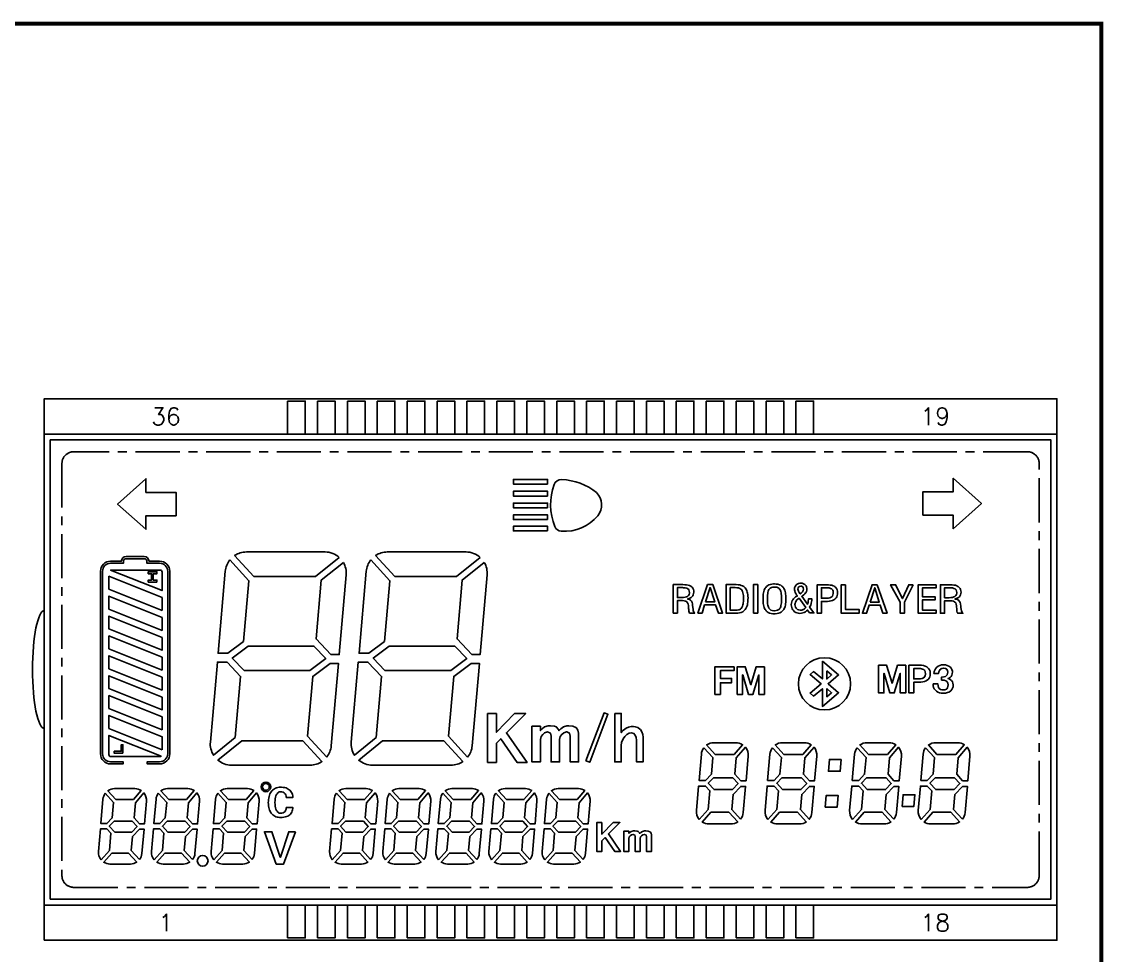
# Model space of a CAD drawing. Extents: x -1388 to 1427, y 183 to 486.
# Drawn here: x 1334.7 to 1426.5, y 266.9 to 346.2 of the extents above; entities that cross this region are included whole.
import ezdxf
from ezdxf.enums import TextEntityAlignment as Align

# ---------------------------------------------------------------- set-up
doc = ezdxf.new("R2010")
doc.units = 0
doc.header["$LTSCALE"] = 3
doc.linetypes.add('CENTER', pattern=[2, 1.25, -0.25, 0.25, -0.25])
doc.layers.get('0').update_dxf_attribs({"linetype": 'CONTINUOUS'})
doc.styles.add('ROMANS', font='romans.shx')

# ---------------------------------------------------------------- blocks, each defined once
blk = doc.blocks.new('0')
for points in [[(11.193, 36.067), (11.193, 38.05), (8.625, 38.05), (8.625, 39.203), (6.229, 37.059), (8.625, 34.914), (8.625, 36.067)], [(42.752, 38.753), (42.752, 39.153), (39.837, 39.153), (39.837, 38.753)], [(74.628, 36.111), (74.628, 38.094), (77.196, 38.094), (77.196, 39.247), (79.592, 37.103), (77.196, 34.958), (77.196, 36.111)], [(42.752, 37.738), (42.752, 38.138), (39.837, 38.138), (39.837, 37.738)], [(42.752, 36.743), (42.752, 37.143), (39.837, 37.143), (39.837, 36.743)], [(42.752, 35.732), (42.752, 36.132), (39.837, 36.132), (39.837, 35.732)], [(42.752, 34.773), (42.752, 35.173), (39.837, 35.173), (39.837, 34.773)], [(9.571, 30.425), (8.832, 30.425), (8.832, 30.596), (9.118, 30.596), (9.118, 31.133), (8.832, 31.133), (8.832, 31.306), (9.571, 31.306), (9.571, 31.133), (9.252, 31.133), (9.252, 30.596), (9.571, 30.596)], [(9.998, 28.018), (5.483, 29.828), (5.483, 30.924), (9.998, 29.114)], [(64.248, 30.339), (64.178, 30.337), (64.059, 30.313), (63.953, 30.265), (63.86, 30.196), (63.819, 30.148), (63.76, 30.054), (63.725, 29.944), (63.713, 29.822), (63.714, 29.781), (63.736, 29.672), (63.78, 29.552), (63.831, 29.452), (63.893, 29.351), (63.961, 29.26), (63.921, 29.237), (63.81, 29.164), (63.714, 29.088), (63.633, 29.009), (63.568, 28.929), (63.521, 28.851), (63.478, 28.746), (63.451, 28.633), (63.442, 28.512), (63.442, 28.503), (63.451, 28.379), (63.476, 28.265), (63.517, 28.159), (63.573, 28.064), (63.646, 27.977), (63.725, 27.908), (63.821, 27.847), (63.93, 27.804), (64.047, 27.778), (64.174, 27.77), (64.183, 27.77), (64.305, 27.778), (64.424, 27.804), (64.537, 27.844), (64.543, 27.847), (64.648, 27.903), (64.744, 27.974), (64.822, 28.052), (64.999, 27.814), (65.362, 27.814), (65.002, 28.309), (65.04, 28.372), (65.091, 28.477), (65.132, 28.596), (65.144, 28.636), (65.168, 28.746), (65.187, 28.862), (65.2, 28.997), (64.9, 28.997), (64.897, 28.952), (64.883, 28.833), (64.866, 28.725), (64.846, 28.631), (64.823, 28.547), (64.338, 29.219), (64.407, 29.263), (64.507, 29.338), (64.591, 29.418), (64.659, 29.502), (64.669, 29.517), (64.724, 29.621), (64.759, 29.732), (64.77, 29.848), (64.768, 29.897), (64.745, 30.012), (64.696, 30.113), (64.622, 30.202), (64.587, 30.232), (64.487, 30.292), (64.374, 30.328)], [(54.232, 30.212), (53.422, 30.212), (53.422, 27.791), (53.769, 27.791), (53.769, 28.857), (54.075, 28.857), (54.191, 28.855), (54.342, 28.84), (54.461, 28.81), (54.548, 28.769), (54.577, 28.746), (54.636, 28.67), (54.677, 28.566), (54.703, 28.435), (54.705, 28.42), (54.713, 28.32), (54.722, 28.192), (54.729, 28.094), (54.747, 27.961), (54.771, 27.861), (54.806, 27.791), (55.251, 27.791), (55.202, 27.836), (55.159, 27.904), (55.124, 28), (55.096, 28.126), (55.078, 28.28), (55.077, 28.304), (55.066, 28.427), (55.058, 28.522), (55.049, 28.577), (55.018, 28.698), (54.968, 28.798), (54.902, 28.875), (54.897, 28.881), (54.798, 28.945), (54.674, 28.986), (54.633, 28.998), (54.692, 29.012), (54.823, 29.059), (54.933, 29.12), (55.02, 29.193), (55.068, 29.254), (55.119, 29.351), (55.149, 29.461), (55.16, 29.586), (55.153, 29.683), (55.128, 29.798), (55.081, 29.899), (55.015, 29.986), (54.929, 30.059), (54.898, 30.077), (54.799, 30.126), (54.682, 30.164), (54.549, 30.19), (54.399, 30.206)], [(54.19, 29.956), (54.296, 29.953), (54.444, 29.936), (54.563, 29.904), (54.655, 29.858), (54.675, 29.843), (54.743, 29.767), (54.783, 29.668), (54.797, 29.546), (54.793, 29.49), (54.769, 29.38), (54.716, 29.289), (54.638, 29.218), (54.546, 29.173), (54.43, 29.138), (54.29, 29.118), (54.125, 29.111), (53.769, 29.111), (53.769, 29.956)], [(56.771, 30.212), (56.331, 30.212), (55.507, 27.791), (55.867, 27.791), (56.085, 28.484), (57.02, 28.484), (57.248, 27.791), (57.607, 27.791)], [(56.167, 28.746), (56.553, 29.961), (56.937, 28.746)], [(58.766, 30.212), (57.908, 30.212), (57.908, 27.791), (58.693, 27.791), (58.745, 27.792), (58.905, 27.798), (59.039, 27.814), (59.146, 27.837), (59.199, 27.854), (59.316, 27.91), (59.423, 27.989), (59.445, 28.009), (59.521, 28.092), (59.586, 28.185), (59.642, 28.292), (59.685, 28.41), (59.687, 28.413), (59.712, 28.506), (59.732, 28.605), (59.749, 28.712), (59.76, 28.827), (59.767, 28.95), (59.768, 29.081), (59.768, 29.084), (59.764, 29.223), (59.754, 29.353), (59.734, 29.473), (59.708, 29.584), (59.674, 29.686), (59.631, 29.779), (59.582, 29.861), (59.525, 29.936), (59.493, 29.969), (59.404, 30.043), (59.303, 30.104), (59.188, 30.151), (59.06, 30.184), (58.92, 30.205)], [(58.675, 29.959), (58.807, 29.954), (58.948, 29.931), (59.066, 29.893), (59.16, 29.839), (59.233, 29.767), (59.24, 29.759), (59.278, 29.695), (59.31, 29.617), (59.336, 29.524), (59.356, 29.415), (59.371, 29.291), (59.38, 29.152), (59.383, 28.998), (59.381, 28.91), (59.377, 28.783), (59.368, 28.669), (59.354, 28.57), (59.336, 28.485), (59.299, 28.371), (59.249, 28.27), (59.187, 28.183), (59.127, 28.129), (59.01, 28.075), (58.971, 28.064), (58.846, 28.047), (58.687, 28.041), (58.263, 28.041), (58.263, 29.959)], [(60.227, 27.791), (60.227, 30.212), (60.589, 30.212), (60.589, 27.791)], [(62.015, 30.268), (61.946, 30.267), (61.799, 30.254), (61.667, 30.226), (61.548, 30.185), (61.443, 30.127), (61.35, 30.057), (61.272, 29.973), (61.225, 29.902), (61.182, 29.821), (61.146, 29.732), (61.114, 29.634), (61.089, 29.526), (61.069, 29.409), (61.055, 29.282), (61.047, 29.147), (61.044, 29.002), (61.047, 28.862), (61.055, 28.727), (61.069, 28.6), (61.089, 28.483), (61.114, 28.375), (61.146, 28.276), (61.182, 28.186), (61.226, 28.106), (61.273, 28.034), (61.308, 27.992), (61.393, 27.913), (61.49, 27.849), (61.601, 27.799), (61.726, 27.762), (61.865, 27.741), (62.015, 27.734), (62.085, 27.736), (62.233, 27.749), (62.365, 27.776), (62.484, 27.818), (62.59, 27.874), (62.682, 27.945), (62.758, 28.029), (62.806, 28.1), (62.849, 28.179), (62.885, 28.268), (62.915, 28.367), (62.939, 28.475), (62.96, 28.592), (62.973, 28.719), (62.982, 28.855), (62.984, 29.002), (62.984, 29.003), (62.982, 29.149), (62.973, 29.285), (62.959, 29.412), (62.94, 29.529), (62.915, 29.637), (62.884, 29.736), (62.849, 29.825), (62.806, 29.905), (62.759, 29.975), (62.727, 30.014), (62.642, 30.092), (62.544, 30.155), (62.432, 30.205), (62.307, 30.241), (62.168, 30.262)], [(62.014, 27.991), (61.954, 27.993), (61.821, 28.013), (61.709, 28.056), (61.619, 28.121), (61.547, 28.208), (61.535, 28.228), (61.503, 28.298), (61.475, 28.382), (61.452, 28.479), (61.436, 28.59), (61.422, 28.713), (61.415, 28.851), (61.413, 29.002), (61.413, 29.05), (61.416, 29.196), (61.426, 29.329), (61.44, 29.449), (61.459, 29.555), (61.484, 29.648), (61.513, 29.728), (61.547, 29.794), (61.573, 29.831), (61.653, 29.909), (61.753, 29.964), (61.873, 29.997), (62.015, 30.009), (62.072, 30.008), (62.207, 29.988), (62.32, 29.947), (62.412, 29.883), (62.484, 29.798), (62.495, 29.778), (62.527, 29.708), (62.555, 29.626), (62.577, 29.528), (62.594, 29.418), (62.606, 29.292), (62.614, 29.154), (62.617, 29.002), (62.616, 28.943), (62.612, 28.796), (62.602, 28.663), (62.588, 28.542), (62.569, 28.437), (62.545, 28.345), (62.517, 28.267), (62.483, 28.203), (62.459, 28.168), (62.379, 28.09), (62.279, 28.035), (62.159, 28.002)], [(64.241, 30.091), (64.32, 30.08), (64.412, 30.024), (64.455, 29.953), (64.474, 29.837), (64.473, 29.82), (64.452, 29.712), (64.401, 29.607), (64.37, 29.567), (64.292, 29.484), (64.201, 29.417), (64.178, 29.448), (64.112, 29.548), (64.061, 29.645), (64.026, 29.734), (64.009, 29.834), (64.023, 29.935), (64.072, 30.024), (64.126, 30.067)], [(66.428, 30.202), (65.65, 30.202), (65.65, 27.781), (66.004, 27.781), (66.004, 28.789), (66.442, 28.789), (66.522, 28.791), (66.675, 28.803), (66.813, 28.827), (66.937, 28.863), (67.046, 28.913), (67.14, 28.974), (67.175, 29.002), (67.249, 29.082), (67.306, 29.174), (67.347, 29.277), (67.371, 29.393), (67.38, 29.52), (67.38, 29.539), (67.369, 29.667), (67.341, 29.781), (67.294, 29.882), (67.23, 29.968), (67.15, 30.039), (67.1, 30.071), (67.001, 30.117), (66.883, 30.154), (66.748, 30.18), (66.596, 30.196)], [(66.412, 29.948), (66.518, 29.946), (66.664, 29.928), (66.783, 29.896), (66.874, 29.848), (66.9, 29.826), (66.963, 29.748), (67, 29.648), (67.013, 29.524), (67.01, 29.446), (66.986, 29.333), (66.942, 29.239), (66.875, 29.166), (66.827, 29.134), (66.722, 29.089), (66.59, 29.062), (66.434, 29.052), (66.004, 29.052), (66.004, 29.948)], [(68.045, 30.202), (67.689, 30.202), (67.689, 27.781), (69.202, 27.781), (69.202, 28.111), (68.045, 28.111)], [(70.746, 30.202), (70.305, 30.202), (69.481, 27.781), (69.841, 27.781), (70.058, 28.473), (70.993, 28.473), (71.221, 27.781), (71.581, 27.781)], [(70.141, 28.736), (70.526, 29.951), (70.911, 28.736)], [(73.801, 30.202), (73.414, 30.202), (72.883, 29.033), (72.306, 30.202), (71.884, 30.202), (72.699, 28.717), (72.699, 27.781), (73.057, 27.781), (73.057, 28.718)], [(75.735, 30.202), (74.229, 30.202), (74.229, 27.781), (75.747, 27.781), (75.747, 28.053), (74.579, 28.053), (74.579, 28.917), (75.659, 28.917), (75.659, 29.181), (74.579, 29.181), (74.579, 29.932), (75.735, 29.932)], [(76.933, 30.202), (76.115, 30.202), (76.115, 27.781), (76.462, 27.781), (76.462, 28.847), (76.845, 28.847), (76.962, 28.845), (77.112, 28.829), (77.231, 28.8), (77.319, 28.758), (77.346, 28.736), (77.406, 28.66), (77.448, 28.556), (77.473, 28.425), (77.475, 28.41), (77.484, 28.309), (77.492, 28.182), (77.5, 28.084), (77.518, 27.951), (77.542, 27.851), (77.577, 27.781), (78.022, 27.781), (77.973, 27.826), (77.93, 27.894), (77.894, 27.989), (77.867, 28.116), (77.849, 28.27), (77.848, 28.294), (77.837, 28.417), (77.828, 28.512), (77.82, 28.567), (77.788, 28.687), (77.739, 28.788), (77.673, 28.865), (77.667, 28.871), (77.569, 28.935), (77.444, 28.976), (77.346, 28.991), (77.392, 29.001), (77.523, 29.049), (77.633, 29.11), (77.72, 29.183), (77.768, 29.244), (77.819, 29.34), (77.849, 29.451), (77.859, 29.576), (77.854, 29.672), (77.828, 29.787), (77.781, 29.889), (77.715, 29.976), (77.63, 30.048), (77.598, 30.067), (77.499, 30.116), (77.382, 30.153), (77.249, 30.18), (77.099, 30.196)], [(76.89, 29.946), (76.997, 29.942), (77.145, 29.926), (77.263, 29.894), (77.355, 29.848), (77.375, 29.833), (77.443, 29.757), (77.483, 29.658), (77.497, 29.536), (77.494, 29.48), (77.469, 29.369), (77.416, 29.278), (77.338, 29.208), (77.246, 29.162), (77.13, 29.128), (76.989, 29.108), (76.858, 29.1), (76.462, 29.1), (76.462, 29.946)], [(9.998, 27.425), (9.998, 26.329), (5.483, 28.139), (5.483, 29.235)], [(64.453, 28.094), (64.342, 28.053), (64.224, 28.039), (64.198, 28.04), (64.084, 28.06), (63.983, 28.107), (63.893, 28.181), (63.865, 28.212), (63.806, 28.306), (63.771, 28.409), (63.758, 28.525), (63.764, 28.61), (63.793, 28.718), (63.845, 28.818), (63.849, 28.826), (63.916, 28.909), (64.003, 28.987), (64.102, 29.056), (64.667, 28.272), (64.648, 28.248), (64.563, 28.165), (64.469, 28.102)], [(9.998, 25.735), (9.998, 24.639), (5.483, 26.45), (5.483, 27.546)], [(5.483, 24.761), (5.483, 25.857), (9.998, 24.046), (9.998, 22.95)], [(16.961, 22.921), (22.562, 22.921), (23.903, 23.931), (22.896, 24.994), (17.319, 24.994), (15.964, 23.974)], [(28.933, 22.921), (34.534, 22.921), (35.874, 23.931), (34.867, 24.994), (29.291, 24.994), (27.936, 23.974)], [(9.998, 22.356), (9.998, 21.261), (5.483, 23.071), (5.483, 24.168)], [(58.589, 23.243), (56.958, 23.243), (56.958, 20.885), (57.43, 20.885), (57.43, 21.875), (58.377, 21.875), (58.377, 22.247), (57.43, 22.247), (57.43, 22.917), (58.589, 22.917)], [(61.16, 23.243), (60.473, 23.243), (60.012, 21.711), (60, 21.711), (59.539, 23.243), (58.852, 23.243), (58.852, 20.885), (59.313, 20.885), (59.313, 22.539), (59.32, 22.539), (59.823, 20.885), (60.189, 20.885), (60.692, 22.539), (60.699, 22.539), (60.699, 20.885), (61.16, 20.885)], [(66.081, 23.712), (66.081, 22.199), (65.335, 22.83), (65.041, 22.579), (65.978, 21.787), (65.041, 20.995), (65.335, 20.744), (66.081, 21.375), (66.081, 19.862), (67.463, 21.032), (66.569, 21.787), (67.463, 22.542)], [(73.159, 23.371), (72.473, 23.371), (72.012, 21.84), (72, 21.84), (71.538, 23.371), (70.852, 23.371), (70.852, 21.014), (71.312, 21.014), (71.312, 22.668), (71.32, 22.668), (71.823, 21.014), (72.189, 21.014), (72.692, 22.668), (72.699, 22.668), (72.699, 21.014), (73.159, 21.014)], [(74.337, 23.371), (73.436, 23.371), (73.436, 21.014), (73.848, 21.014), (73.848, 21.922), (74.32, 21.922), (74.444, 21.926), (74.612, 21.946), (74.763, 21.985), (74.895, 22.042), (75.008, 22.116), (75.057, 22.159), (75.143, 22.26), (75.204, 22.376), (75.241, 22.505), (75.253, 22.647), (75.251, 22.717), (75.226, 22.852), (75.179, 22.974), (75.105, 23.084), (75.009, 23.178), (74.944, 23.224), (74.818, 23.289), (74.674, 23.335), (74.514, 23.363)], [(74.256, 23.088), (74.432, 23.076), (74.579, 23.044), (74.698, 22.995), (74.712, 22.986), (74.783, 22.907), (74.826, 22.795), (74.84, 22.646), (74.84, 22.617), (74.82, 22.475), (74.772, 22.37), (74.696, 22.297), (74.686, 22.292), (74.564, 22.244), (74.413, 22.215), (74.233, 22.206), (73.848, 22.206), (73.848, 23.088)], [(76.361, 23.399), (76.359, 23.399), (76.195, 23.386), (76.049, 23.351), (75.92, 23.29), (75.812, 23.205), (75.778, 23.172), (75.694, 23.072), (75.631, 22.957), (75.585, 22.83), (75.557, 22.667), (75.955, 22.667), (75.976, 22.802), (76.018, 22.919), (76.083, 23.014), (76.11, 23.038), (76.222, 23.095), (76.378, 23.115), (76.39, 23.115), (76.541, 23.09), (76.641, 23.025), (76.653, 23.012), (76.711, 22.911), (76.731, 22.782), (76.719, 22.656), (76.678, 22.543), (76.607, 22.458), (76.533, 22.408), (76.403, 22.369), (76.211, 22.353), (76.211, 22.098), (76.249, 22.098), (76.424, 22.085), (76.559, 22.05), (76.656, 21.994), (76.696, 21.95), (76.746, 21.844), (76.763, 21.711), (76.752, 21.573), (76.716, 21.458), (76.654, 21.372), (76.619, 21.343), (76.499, 21.289), (76.345, 21.27), (76.252, 21.276), (76.118, 21.314), (76.016, 21.388), (76.003, 21.4), (75.942, 21.485), (75.906, 21.603), (75.892, 21.772), (75.494, 21.772), (75.504, 21.62), (75.533, 21.485), (75.582, 21.365), (75.655, 21.264), (75.747, 21.18), (75.777, 21.156), (75.897, 21.083), (76.032, 21.028), (76.181, 20.996), (76.345, 20.987), (76.393, 20.987), (76.553, 21.003), (76.7, 21.037), (76.835, 21.092), (76.958, 21.166), (76.996, 21.201), (77.083, 21.302), (77.144, 21.417), (77.181, 21.545), (77.194, 21.684), (77.194, 21.693), (77.177, 21.83), (77.132, 21.955), (77.058, 22.064), (76.973, 22.136), (76.844, 22.204), (76.748, 22.23), (76.803, 22.253), (76.933, 22.328), (77.027, 22.417), (77.083, 22.521), (77.117, 22.648), (77.129, 22.796), (77.124, 22.875), (77.09, 23.002), (77.023, 23.117), (76.927, 23.218), (76.92, 23.223), (76.811, 23.3), (76.681, 23.356), (76.531, 23.388)], [(9.998, 20.667), (9.998, 19.571), (5.483, 21.382), (5.483, 22.478)], [(66.462, 22.89), (66.872, 22.542), (66.462, 22.196)], [(66.462, 21.378), (66.462, 20.685), (66.872, 21.032)], [(5.483, 19.693), (5.483, 20.789), (9.998, 18.978), (9.998, 17.882)], [(46, 15.246), (46.323, 15.124), (47.87, 19.198), (47.547, 19.32)], [(9.998, 16.194), (5.483, 18.004), (5.483, 19.1), (9.998, 17.289)], [(37.649, 15.117), (38.395, 15.117), (38.395, 16.741), (38.773, 17.115), (40.153, 15.117), (41.004, 15.117), (39.253, 17.633), (40.895, 19.264), (39.943, 19.264), (38.395, 17.675), (38.395, 19.264), (37.649, 19.264)], [(48.445, 19.27), (49.003, 19.27), (49.003, 17.643), (49.116, 17.78), (49.293, 17.937), (49.415, 18.019), (49.61, 18.113), (49.849, 18.163), (50.033, 18.173), (50.193, 18.147), (50.416, 18.074), (50.593, 17.947), (50.626, 17.912), (50.758, 17.72), (50.837, 17.496), (50.86, 17.266), (50.86, 15.152), (50.302, 15.152), (50.302, 16.996), (50.269, 17.24), (50.179, 17.43), (50.155, 17.458), (50.083, 17.559), (49.88, 17.622), (49.681, 17.59), (49.49, 17.487), (49.304, 17.314), (49.169, 17.123), (49.022, 16.804), (49.003, 16.56), (49.003, 15.152), (48.445, 15.152)], [(44.562, 18.231), (44.372, 18.217), (44.085, 18.123), (43.876, 17.977), (43.708, 17.803), (43.661, 17.914), (43.485, 18.121), (43.322, 18.188), (43.004, 18.232), (42.791, 18.215), (42.494, 18.123), (42.286, 17.977), (42.136, 17.822), (42.136, 18.18), (41.418, 18.18), (41.418, 15.152), (42.136, 15.152), (42.136, 17.01), (42.138, 17.057), (42.193, 17.304), (42.329, 17.496), (42.493, 17.63), (42.741, 17.7), (42.748, 17.7), (42.983, 17.6), (42.987, 17.593), (43.042, 17.352), (43.042, 15.152), (43.76, 15.152), (43.76, 17.01), (43.762, 17.057), (43.817, 17.304), (43.95, 17.496), (44.117, 17.629), (44.365, 17.7), (44.372, 17.7), (44.607, 17.6), (44.611, 17.593), (44.666, 17.352), (44.666, 15.152), (45.383, 15.152), (45.383, 17.542), (45.381, 17.597), (45.323, 17.859), (45.178, 18.065), (45.153, 18.084), (44.903, 18.195)], [(6.679, 15.885), (5.94, 15.885), (5.94, 16.057), (6.541, 16.057), (6.541, 16.611), (6.679, 16.611)], [(67.687, 15.368), (67.599, 14.368), (66.595, 14.368), (66.683, 15.368)], [(56.824, 13.802), (58.477, 13.802), (58.926, 13.32), (58.438, 12.807), (56.883, 12.807), (56.386, 13.342)], [(62.649, 13.802), (64.302, 13.802), (64.751, 13.32), (64.263, 12.807), (62.708, 12.807), (62.211, 13.342)], [(69.837, 13.802), (71.489, 13.802), (71.938, 13.32), (71.45, 12.807), (69.895, 12.807), (69.398, 13.342)], [(75.662, 13.802), (77.314, 13.802), (77.763, 13.32), (77.275, 12.807), (75.72, 12.807), (75.223, 13.342)], [(20.45, 12.448), (20.501, 12.357), (20.533, 12.248), (20.546, 12.145), (21.112, 12.145), (21.098, 12.265), (21.075, 12.376), (21.042, 12.478), (21, 12.57), (20.947, 12.655), (20.884, 12.729), (20.81, 12.796), (20.726, 12.853), (20.633, 12.901), (20.529, 12.941), (20.416, 12.971), (20.292, 12.993), (20.158, 13.005), (20.06, 13.009), (19.945, 12.999), (19.837, 12.982), (19.735, 12.955), (19.64, 12.92), (19.552, 12.876), (19.47, 12.824), (19.395, 12.762), (19.327, 12.691), (19.265, 12.613), (19.211, 12.525), (19.165, 12.429), (19.123, 12.324), (19.09, 12.211), (19.062, 12.089), (19.042, 11.957), (19.028, 11.817), (19.022, 11.7), (19.03, 11.556), (19.044, 11.42), (19.064, 11.293), (19.093, 11.174), (19.128, 11.065), (19.17, 10.964), (19.22, 10.872), (19.276, 10.788), (19.34, 10.714), (19.411, 10.647), (19.489, 10.59), (19.573, 10.542), (19.665, 10.503), (19.765, 10.472), (19.872, 10.45), (19.986, 10.436), (20.06, 10.433), (20.204, 10.439), (20.337, 10.454), (20.46, 10.478), (20.572, 10.511), (20.673, 10.553), (20.764, 10.603), (20.844, 10.662), (20.915, 10.73), (20.974, 10.807), (21.024, 10.892), (21.061, 10.986), (21.089, 11.09), (21.107, 11.202), (21.112, 11.269), (20.546, 11.269), (20.532, 11.145), (20.499, 11.041), (20.446, 10.954), (20.374, 10.887), (20.283, 10.838), (20.172, 10.807), (20.06, 10.797), (19.974, 10.811), (19.897, 10.843), (19.829, 10.892), (19.77, 10.957), (19.718, 11.041), (19.675, 11.14), (19.64, 11.259), (19.615, 11.394), (19.597, 11.545), (19.588, 11.7), (19.598, 11.869), (19.616, 12.022), (19.643, 12.157), (19.677, 12.274), (19.719, 12.374), (19.77, 12.457), (19.83, 12.522), (19.897, 12.572), (19.973, 12.603), (20.057, 12.617), (20.06, 12.618), (20.186, 12.604), (20.292, 12.572), (20.38, 12.519)], [(66.328, 11.306), (67.331, 11.306), (67.419, 12.306), (66.415, 12.306)], [(72.852, 11.368), (73.855, 11.368), (73.943, 12.368), (72.939, 12.368)], [(5.93, 10.116), (7.463, 10.116), (7.879, 9.669), (7.426, 9.193), (5.984, 9.193), (5.523, 9.689)], [(10.436, 10.116), (11.969, 10.116), (12.385, 9.669), (11.933, 9.193), (10.491, 9.193), (10.03, 9.689)], [(15.494, 10.116), (17.027, 10.116), (17.443, 9.669), (16.991, 9.193), (15.548, 9.193), (15.087, 9.689)], [(25.569, 10.116), (27.102, 10.116), (27.518, 9.669), (27.065, 9.193), (25.623, 9.193), (25.162, 9.689)], [(30.079, 10.116), (31.612, 10.116), (32.028, 9.669), (31.575, 9.193), (30.133, 9.193), (29.672, 9.689)], [(34.589, 10.116), (36.121, 10.116), (36.538, 9.669), (36.085, 9.193), (34.643, 9.193), (34.182, 9.689)], [(39.099, 10.116), (40.631, 10.116), (41.047, 9.669), (40.595, 9.193), (39.153, 9.193), (38.692, 9.689)], [(43.608, 10.116), (45.141, 10.116), (45.557, 9.669), (45.104, 9.193), (43.662, 9.193), (43.201, 9.689)], [(21.335, 9.218), (20.758, 9.218), (20.048, 7.06), (20.036, 7.06), (19.326, 9.218), (18.692, 9.218), (19.695, 6.483), (20.329, 6.483)], [(47.361, 10.003), (46.925, 10.003), (46.925, 7.553), (47.361, 7.553), (47.361, 8.465), (47.631, 8.733), (48.445, 7.553), (48.944, 7.553), (47.912, 9.035), (48.887, 10.003), (48.325, 10.003), (47.361, 9.014)], [(51.083, 9.296), (50.969, 9.288), (50.797, 9.238), (50.672, 9.16), (50.579, 9.074), (50.556, 9.125), (50.448, 9.236), (50.349, 9.273), (50.16, 9.296), (50.033, 9.287), (49.854, 9.238), (49.729, 9.16), (49.653, 9.09), (49.653, 9.269), (49.211, 9.269), (49.211, 7.553), (49.653, 7.553), (49.653, 8.64), (49.654, 8.663), (49.686, 8.79), (49.764, 8.889), (49.86, 8.958), (50.006, 8.995), (50.007, 8.995), (50.142, 8.944), (50.174, 8.819), (50.174, 7.553), (50.616, 7.553), (50.616, 8.64), (50.617, 8.663), (50.649, 8.79), (50.726, 8.889), (50.821, 8.958), (50.967, 8.995), (50.97, 8.995), (51.105, 8.943), (51.137, 8.819), (51.137, 7.553), (51.579, 7.553), (51.579, 8.922), (51.577, 8.952), (51.542, 9.094), (51.452, 9.206), (51.436, 9.217), (51.287, 9.277)]]:
    blk.add_lwpolyline(points, close=True)
for points in [[(43.357, 35.153, 0.289603), (43.921, 34.747, 0.235079), (47.019, 36.057, 0.366318), (46.912, 38.034, 0.156472), (43.94, 39.137, 0.327663), (43.3, 38.71, 0.184833)], [(5.632, 32.203), (6.536, 32.203, -0.399786), (6.945, 32.593), (8.483, 32.593, -0.399786), (8.893, 32.203), (9.797, 32.203, -0.414214), (10.657, 31.343), (10.657, 15.843, -0.414214), (9.797, 14.983), (8.744, 14.983), (8.744, 15.162), (9.797, 15.162, 0.414214), (10.478, 15.843), (10.478, 31.343, 0.414214), (9.797, 32.024), (8.714, 32.024), (8.714, 32.183, 0.414214), (8.483, 32.414), (6.945, 32.414, 0.414214), (6.714, 32.183), (6.714, 32.024), (5.632, 32.024, 0.414214), (4.951, 31.343), (4.951, 15.843, 0.414214), (5.632, 15.162), (6.685, 15.162), (6.685, 14.983), (5.632, 14.983, -0.414214), (4.772, 15.843), (4.772, 31.343, -0.414214)], [(15.758, 32.311, 0.147873), (15.372, 31.346), (14.762, 24.378), (15.582, 24.378), (16.932, 25.394), (17.382, 30.539)], [(25.05, 32.524, 0.185305), (23.848, 32.986), (17.161, 32.986, 0.147908), (16.166, 32.684), (17.789, 30.913), (23.029, 30.913)], [(27.73, 32.311, 0.147873), (27.343, 31.346), (26.734, 24.378), (27.553, 24.378), (28.903, 25.394), (29.353, 30.539)], [(37.022, 32.524, 0.185305), (35.82, 32.986), (29.133, 32.986, 0.147908), (28.137, 32.684), (29.761, 30.913), (35, 30.913)], [(9.998, 31.281), (9.998, 29.707), (5.629, 31.449, -0.034785), (5.653, 31.451), (9.828, 31.451, -0.414214)], [(25.399, 32.096, -0.155286), (25.638, 31.033), (25.046, 24.266), (24.347, 24.266), (23.082, 25.601), (23.519, 30.597)], [(37.371, 32.096, -0.155286), (37.609, 31.033), (37.017, 24.266), (36.319, 24.266), (35.053, 25.601), (35.49, 30.597)], [(16.217, 17.222), (16.672, 22.423), (15.52, 23.639), (14.698, 23.639), (14.102, 16.837, 0.165051), (14.377, 15.715)], [(23.982, 15.558, 0.147891), (24.368, 16.524), (24.981, 23.527), (24.285, 23.527), (22.803, 22.411), (22.358, 17.33)], [(28.188, 17.222), (28.643, 22.423), (27.492, 23.639), (26.669, 23.639), (26.074, 16.837, 0.165051), (26.348, 15.715)], [(35.953, 15.558, 0.147891), (36.34, 16.524), (36.953, 23.527), (36.257, 23.527), (34.774, 22.411), (34.33, 17.33)], [(5.653, 15.602, -0.414214), (5.483, 15.772), (5.483, 17.41), (9.925, 15.633, -0.154122), (9.828, 15.602)], [(21.951, 16.957), (16.765, 16.957), (14.742, 15.3, 0.175427), (15.892, 14.884), (22.579, 14.884, 0.147891), (23.574, 15.185)], [(33.922, 16.957), (28.737, 16.957), (26.714, 15.3, 0.175427), (27.863, 14.884), (34.55, 14.884, 0.147891), (35.546, 15.185)], [(56.982, 15.79), (58.59, 15.79), (59.303, 16.616, 0.144169), (58.728, 16.785), (56.863, 16.785, 0.154794), (56.251, 16.591)], [(62.807, 15.79), (64.415, 15.79), (65.128, 16.616, 0.144169), (64.553, 16.785), (62.688, 16.785, 0.154794), (62.076, 16.591)], [(69.994, 15.79), (71.602, 15.79), (72.315, 16.616, 0.144169), (71.74, 16.785), (69.875, 16.785, 0.154794), (69.263, 16.591)], [(75.819, 15.79), (77.427, 15.79), (78.14, 16.616, 0.144169), (77.565, 16.785), (75.7, 16.785, 0.154794), (75.088, 16.591)], [(56.013, 16.36, 0.13972), (55.806, 15.816), (55.61, 13.585), (56.159, 13.585), (56.655, 14.105), (56.779, 15.52)], [(58.775, 15.496), (58.652, 14.101), (59.155, 13.56), (59.604, 13.56), (59.785, 15.631, 0.195303), (59.55, 16.395)], [(61.838, 16.36, 0.13972), (61.631, 15.816), (61.435, 13.585), (61.984, 13.585), (62.48, 14.105), (62.604, 15.52)], [(64.6, 15.496), (64.477, 14.101), (64.98, 13.56), (65.429, 13.56), (65.61, 15.631, 0.195303), (65.375, 16.395)], [(69.025, 16.36, 0.13972), (68.818, 15.816), (68.622, 13.585), (69.171, 13.585), (69.667, 14.105), (69.791, 15.52)], [(71.787, 15.496), (71.665, 14.101), (72.167, 13.56), (72.616, 13.56), (72.797, 15.631, 0.195303), (72.563, 16.395)], [(74.85, 16.36, 0.13972), (74.643, 15.816), (74.447, 13.585), (74.996, 13.585), (75.492, 14.105), (75.616, 15.52)], [(77.612, 15.496), (77.49, 14.101), (77.992, 13.56), (78.441, 13.56), (78.622, 15.631, 0.195303), (78.388, 16.395)], [(6.076, 11.96), (7.567, 11.96), (8.229, 12.726, 0.144169), (7.695, 12.883), (5.966, 12.883, 0.154794), (5.398, 12.703)], [(10.582, 11.96), (12.074, 11.96), (12.735, 12.726, 0.144169), (12.202, 12.883), (10.472, 12.883, 0.154794), (9.905, 12.703)], [(15.64, 11.96), (17.132, 11.96), (17.793, 12.726, 0.144169), (17.26, 12.883), (15.53, 12.883, 0.154794), (14.963, 12.703)], [(25.715, 11.96), (27.206, 11.96), (27.868, 12.726, 0.144169), (27.334, 12.883), (25.605, 12.883, 0.154794), (25.037, 12.703)], [(30.225, 11.96), (31.716, 11.96), (32.378, 12.726, 0.144169), (31.844, 12.883), (30.115, 12.883, 0.154794), (29.547, 12.703)], [(34.735, 11.96), (36.226, 11.96), (36.887, 12.726, 0.144169), (36.354, 12.883), (34.624, 12.883, 0.154794), (34.057, 12.703)], [(39.244, 11.96), (40.736, 11.96), (41.397, 12.726, 0.144169), (40.864, 12.883), (39.134, 12.883, 0.154794), (38.567, 12.703)], [(43.754, 11.96), (45.246, 11.96), (45.907, 12.726, 0.144169), (45.374, 12.883), (43.644, 12.883, 0.154794), (43.077, 12.703)], [(55.631, 10.265, -0.198685), (55.388, 11.039), (55.568, 13.098), (56.159, 13.098), (56.532, 12.698), (56.394, 11.123)], [(59.14, 10.284, 0.147649), (59.367, 10.854), (59.562, 13.076), (59.152, 13.076), (58.503, 12.395), (58.391, 11.107)], [(61.456, 10.265, -0.198685), (61.213, 11.039), (61.393, 13.098), (61.984, 13.098), (62.357, 12.698), (62.219, 11.123)], [(65.192, 10.854), (65.387, 13.076), (64.977, 13.076), (64.328, 12.395), (64.216, 11.107), (64.965, 10.284, 0.147649)], [(68.643, 10.265, -0.198685), (68.4, 11.039), (68.58, 13.098), (69.171, 13.098), (69.544, 12.698), (69.406, 11.123)], [(72.152, 10.284, 0.147649), (72.38, 10.854), (72.574, 13.076), (72.164, 13.076), (71.515, 12.395), (71.403, 11.107)], [(74.468, 10.265, -0.198685), (74.225, 11.039), (74.405, 13.098), (74.996, 13.098), (75.369, 12.698), (75.231, 11.123)], [(77.977, 10.284, 0.147649), (78.205, 10.854), (78.399, 13.076), (77.989, 13.076), (77.34, 12.395), (77.228, 11.107)], [(5.178, 12.488, 0.13972), (4.985, 11.984), (4.804, 9.915), (5.313, 9.915), (5.773, 10.397), (5.887, 11.71)], [(7.739, 11.687), (7.625, 10.393), (8.091, 9.892), (8.508, 9.892), (8.676, 11.812, 0.195303), (8.458, 12.52)], [(9.684, 12.488, 0.13972), (9.491, 11.984), (9.31, 9.915), (9.82, 9.915), (10.279, 10.397), (10.394, 11.71)], [(12.245, 11.687), (12.132, 10.393), (12.598, 9.892), (13.014, 9.892), (13.182, 11.812, 0.195303), (12.965, 12.52)], [(14.742, 12.488, 0.13972), (14.549, 11.984), (14.368, 9.915), (14.878, 9.915), (15.337, 10.397), (15.452, 11.71)], [(17.303, 11.687), (17.19, 10.393), (17.656, 9.892), (18.072, 9.892), (18.24, 11.812, 0.195303), (18.023, 12.52)], [(24.817, 12.488, 0.13972), (24.624, 11.984), (24.443, 9.915), (24.952, 9.915), (25.412, 10.397), (25.527, 11.71)], [(27.378, 11.687), (27.264, 10.393), (27.731, 9.892), (28.147, 9.892), (28.315, 11.812, 0.195303), (28.097, 12.52)], [(29.326, 12.488, 0.13972), (29.134, 11.984), (28.953, 9.915), (29.462, 9.915), (29.922, 10.397), (30.036, 11.71)], [(31.887, 11.687), (31.774, 10.393), (32.24, 9.892), (32.657, 9.892), (32.825, 11.812, 0.195303), (32.607, 12.52)], [(33.836, 12.488, 0.13972), (33.644, 11.984), (33.463, 9.915), (33.972, 9.915), (34.431, 10.397), (34.546, 11.71)], [(36.397, 11.687), (36.284, 10.393), (36.75, 9.892), (37.167, 9.892), (37.335, 11.812, 0.195303), (37.117, 12.52)], [(38.346, 12.488, 0.13972), (38.153, 11.984), (37.972, 9.915), (38.482, 9.915), (38.941, 10.397), (39.056, 11.71)], [(40.907, 11.687), (40.794, 10.393), (41.26, 9.892), (41.677, 9.892), (41.845, 11.812, 0.195303), (41.627, 12.52)], [(42.856, 12.488, 0.13972), (42.663, 11.984), (42.482, 9.915), (42.991, 9.915), (43.451, 10.397), (43.566, 11.71)], [(45.417, 11.687), (45.304, 10.393), (45.77, 9.892), (46.186, 9.892), (46.354, 11.812, 0.195303), (46.136, 12.52)], [(58.148, 10.88), (56.622, 10.88), (55.881, 10.047, 0.140856), (56.445, 9.885), (58.31, 9.885, 0.146889), (58.895, 10.061)], [(63.973, 10.88), (62.447, 10.88), (61.706, 10.047, 0.140856), (62.27, 9.885), (64.135, 9.885, 0.146889), (64.72, 10.061)], [(71.161, 10.88), (69.634, 10.88), (68.894, 10.047, 0.140856), (69.457, 9.885), (71.322, 9.885, 0.146889), (71.907, 10.061)], [(76.986, 10.88), (75.459, 10.88), (74.719, 10.047, 0.140856), (75.282, 9.885), (77.147, 9.885, 0.146889), (77.732, 10.061)], [(4.823, 6.836, -0.198685), (4.597, 7.554), (4.764, 9.463), (5.313, 9.463), (5.658, 9.092), (5.531, 7.632)], [(8.077, 6.854, 0.147649), (8.288, 7.382), (8.469, 9.443), (8.089, 9.443), (7.487, 8.811), (7.382, 7.617)], [(9.33, 6.836, -0.198685), (9.104, 7.554), (9.271, 9.463), (9.819, 9.463), (10.165, 9.092), (10.037, 7.632)], [(12.584, 6.854, 0.147649), (12.795, 7.382), (12.975, 9.443), (12.595, 9.443), (11.993, 8.811), (11.889, 7.617)], [(14.388, 6.836, -0.198685), (14.162, 7.554), (14.329, 9.463), (14.877, 9.463), (15.223, 9.092), (15.095, 7.632)], [(17.642, 6.854, 0.147649), (17.853, 7.382), (18.033, 9.443), (17.653, 9.443), (17.051, 8.811), (16.947, 7.617)], [(24.463, 6.836, -0.198685), (24.236, 7.554), (24.404, 9.463), (24.952, 9.463), (25.298, 9.092), (25.17, 7.632)], [(27.716, 6.854, 0.147649), (27.928, 7.382), (28.108, 9.443), (27.728, 9.443), (27.126, 8.811), (27.022, 7.617)], [(28.972, 6.836, -0.198685), (28.746, 7.554), (28.913, 9.463), (29.462, 9.463), (29.807, 9.092), (29.68, 7.632)], [(32.226, 6.854, 0.147649), (32.437, 7.382), (32.618, 9.443), (32.238, 9.443), (31.636, 8.811), (31.531, 7.617)], [(33.482, 6.836, -0.198685), (33.256, 7.554), (33.423, 9.463), (33.971, 9.463), (34.317, 9.092), (34.189, 7.632)], [(36.736, 6.854, 0.147649), (36.947, 7.382), (37.127, 9.443), (36.748, 9.443), (36.146, 8.811), (36.041, 7.617)], [(37.992, 6.836, -0.198685), (37.766, 7.554), (37.933, 9.463), (38.481, 9.463), (38.827, 9.092), (38.699, 7.632)], [(41.246, 6.854, 0.147649), (41.457, 7.382), (41.637, 9.443), (41.257, 9.443), (40.655, 8.811), (40.551, 7.617)], [(42.502, 6.836, -0.198685), (42.276, 7.554), (42.443, 9.463), (42.991, 9.463), (43.337, 9.092), (43.209, 7.632)], [(45.755, 6.854, 0.147649), (45.967, 7.382), (46.147, 9.443), (45.767, 9.443), (45.165, 8.811), (45.061, 7.617)], [(7.158, 7.406), (5.742, 7.406), (5.055, 6.634, 0.140856), (5.578, 6.483), (7.308, 6.483, 0.146889), (7.85, 6.646)], [(11.664, 7.406), (10.248, 7.406), (9.562, 6.634, 0.140856), (10.085, 6.483), (11.814, 6.483, 0.146889), (12.356, 6.646)], [(16.722, 7.406), (15.306, 7.406), (14.62, 6.634, 0.140856), (15.143, 6.483), (16.872, 6.483, 0.146889), (17.414, 6.646)], [(26.797, 7.406), (25.381, 7.406), (24.695, 6.634, 0.140856), (25.217, 6.483), (26.947, 6.483, 0.146889), (27.489, 6.646)], [(31.307, 7.406), (29.891, 7.406), (29.204, 6.634, 0.140856), (29.727, 6.483), (31.457, 6.483, 0.146889), (31.999, 6.646)], [(35.817, 7.406), (34.401, 7.406), (33.714, 6.634, 0.140856), (34.237, 6.483), (35.966, 6.483, 0.146889), (36.509, 6.646)], [(40.326, 7.406), (38.91, 7.406), (38.224, 6.634, 0.140856), (38.747, 6.483), (40.476, 6.483, 0.146889), (41.018, 6.646)], [(44.836, 7.406), (43.42, 7.406), (42.734, 6.634, 0.140856), (43.256, 6.483), (44.986, 6.483, 0.146889), (45.528, 6.646)]]:
    blk.add_lwpolyline(points, format="xyb", close=True)
for centre, radius in [((66.261, 21.784), 2.217), ((18.823, 13.03), 0.409), ((18.823, 13.03), 0.289), ((13.453, 6.753), 0.457)]:
    blk.add_circle(centre, radius)

msp = doc.modelspace()

# ---------------------------------------------------------------- linework, layer by layer
msp.add_lwpolyline([(1426.365, 218.65, 0.347, 0.347, 0), (1426.365, 346.027, 0.347, 0.347, 0), (1241.799, 346.027, 0.347, 0.347, 0), (1241.799, 218.65, 0.347, 0.347, 0)], format="xyseb", close=True)
for points in [[(1336.589, 268.169), (1336.589, 314.169), (1422.589, 314.169), (1422.589, 268.169)], [(1357.249, 313.969), (1357.249, 311.169), (1358.749, 311.169), (1358.749, 313.969)], [(1359.789, 313.969), (1359.789, 311.169), (1361.289, 311.169), (1361.289, 313.969)], [(1362.329, 313.969), (1362.329, 311.169), (1363.829, 311.169), (1363.829, 313.969)], [(1364.869, 313.969), (1364.869, 311.169), (1366.369, 311.169), (1366.369, 313.969)], [(1367.409, 313.969), (1367.409, 311.169), (1368.909, 311.169), (1368.909, 313.969)], [(1369.949, 313.969), (1369.949, 311.169), (1371.449, 311.169), (1371.449, 313.969)], [(1372.489, 313.969), (1372.489, 311.169), (1373.989, 311.169), (1373.989, 313.969)], [(1375.029, 313.969), (1375.029, 311.169), (1376.529, 311.169), (1376.529, 313.969)], [(1377.569, 313.969), (1377.569, 311.169), (1379.069, 311.169), (1379.069, 313.969)], [(1380.109, 313.969), (1380.109, 311.169), (1381.609, 311.169), (1381.609, 313.969)], [(1382.649, 313.969), (1382.649, 311.169), (1384.149, 311.169), (1384.149, 313.969)], [(1385.189, 313.969), (1385.189, 311.169), (1386.689, 311.169), (1386.689, 313.969)], [(1387.729, 313.969), (1387.729, 311.169), (1389.229, 311.169), (1389.229, 313.969)], [(1390.269, 313.969), (1390.269, 311.169), (1391.769, 311.169), (1391.769, 313.969)], [(1392.809, 313.969), (1392.809, 311.169), (1394.309, 311.169), (1394.309, 313.969)], [(1395.349, 313.969), (1395.349, 311.169), (1396.849, 311.169), (1396.849, 313.969)], [(1397.889, 313.969), (1397.889, 311.169), (1399.389, 311.169), (1399.389, 313.969)], [(1400.429, 313.969), (1400.429, 311.169), (1401.929, 311.169), (1401.929, 313.969)], [(1337.089, 271.669), (1337.089, 310.669), (1422.089, 310.669), (1422.089, 271.669)], [(1357.249, 268.369), (1357.249, 271.169), (1358.749, 271.169), (1358.749, 268.369)], [(1359.789, 268.369), (1359.789, 271.169), (1361.289, 271.169), (1361.289, 268.369)], [(1362.329, 268.369), (1362.329, 271.169), (1363.829, 271.169), (1363.829, 268.369)], [(1364.869, 268.369), (1364.869, 271.169), (1366.369, 271.169), (1366.369, 268.369)], [(1367.409, 268.369), (1367.409, 271.169), (1368.909, 271.169), (1368.909, 268.369)], [(1369.949, 268.369), (1369.949, 271.169), (1371.449, 271.169), (1371.449, 268.369)], [(1372.489, 268.369), (1372.489, 271.169), (1373.989, 271.169), (1373.989, 268.369)], [(1375.029, 268.369), (1375.029, 271.169), (1376.529, 271.169), (1376.529, 268.369)], [(1377.569, 268.369), (1377.569, 271.169), (1379.069, 271.169), (1379.069, 268.369)], [(1380.109, 268.369), (1380.109, 271.169), (1381.609, 271.169), (1381.609, 268.369)], [(1382.649, 268.369), (1382.649, 271.169), (1384.149, 271.169), (1384.149, 268.369)], [(1385.189, 268.369), (1385.189, 271.169), (1386.689, 271.169), (1386.689, 268.369)], [(1387.729, 268.369), (1387.729, 271.169), (1389.229, 271.169), (1389.229, 268.369)], [(1390.269, 268.369), (1390.269, 271.169), (1391.769, 271.169), (1391.769, 268.369)], [(1392.809, 268.369), (1392.809, 271.169), (1394.309, 271.169), (1394.309, 268.369)], [(1395.349, 268.369), (1395.349, 271.169), (1396.849, 271.169), (1396.849, 268.369)], [(1397.889, 268.369), (1397.889, 271.169), (1399.389, 271.169), (1399.389, 268.369)], [(1400.429, 268.369), (1400.429, 271.169), (1401.929, 271.169), (1401.929, 268.369)]]:
    msp.add_lwpolyline(points, close=True)
for points in [[(1336.589, 311.169), (1422.589, 311.169)], [(1336.589, 271.169), (1422.589, 271.169)]]:
    msp.add_lwpolyline(points)
at = {"linetype": 'CENTER'}
msp.add_lwpolyline([(1339.089, 272.669), (1420.089, 272.669, 0.414214), (1421.089, 273.669), (1421.089, 308.669, 0.414214), (1420.089, 309.669), (1339.089, 309.669, 0.414214), (1338.089, 308.669), (1338.089, 273.669, 0.414214)], format="xyb", close=True, dxfattribs=at)
msp.add_ellipse((1336.589, 291.169), major_axis=(0, -5), ratio=0.2, start_param=3.141593, end_param=6.283185)

# ---------------------------------------------------------------- block references
msp.add_blockref('0', (1336.589, 268.169))

# ---------------------------------------------------------------- texts
at = {"style": 'ROMANS'}
for s, p in [('36', (1346.919, 312.669)), ('19', (1412.259, 312.669)), ('1', (1346.919, 269.669)), ('18', (1412.259, 269.669))]:
    msp.add_text(s, height=1.46, dxfattribs=at).set_placement(p, align=Align.MIDDLE)

doc.saveas('drawing.dxf')
